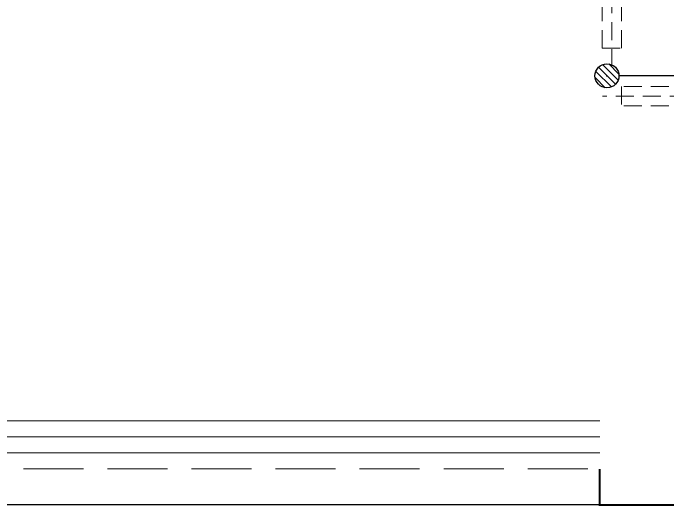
# Model space of a CAD drawing. Extents: x 5031545 to 5313844, y -886381 to -283477.
# Drawn here: x 5287299 to 5290025, y -787618 to -785568 of the extents above; entities that cross this region are included whole.
import ezdxf

# ---------------------------------------------------------------- set-up
doc = ezdxf.new("R2010")
doc.units = 0
doc.header["$LTSCALE"] = 1000
doc.header["$MEASUREMENT"] = 0
doc.linetypes.add('DASH', pattern=[0.35, 0.25, -0.1])
doc.linetypes.add('HIDDEN', pattern=[0.375, 0.25, -0.125])
doc.layers.get('0').update_dxf_attribs({"linetype": 'CONTINUOUS'})
for name, color, linetype in [('$RECOVER_210609100354-0', 7, 'CONTINUOUS'), ('$RECOVER_210609100354-73', 7, 'CONTINUOUS'), ('LVTRY', 252, 'CONTINUOUS'), ('看线', 185, 'CONTINUOUS')]:
    doc.layers.add(name, color=color, linetype=linetype)
for name, color, linetype, lineweight in [('平面-栏杆', 56, 'CONTINUOUS', 15), ('平面-看线', 252, 'CONTINUOUS', 15), ('平面-空调室内机', 176, 'CONTINUOUS', 9), ('平面-空调预留孔', 252, 'CONTINUOUS', 15)]:
    doc.layers.add(name, color=color, linetype=linetype, lineweight=lineweight)

# ---------------------------------------------------------------- blocks, each defined once
blk = doc.blocks.new('dongkong')
at = {"layer": '平面-空调预留孔', "color": 8, "linetype": 'HIDDEN', "ltscale": 0.3}
for p, q in [((-603796, 210899.9), (-603796, 210431.5)), ((-603836, 210821), (-603836, 210510.8)), ((-603836, 210821), (-603756, 210821)), ((-603756, 210821), (-603756, 210510.8))]:
    blk.add_line(p, q, dxfattribs=at)
blk.add_lwpolyline([(-603756, 210510.8), (-603836, 210510.8)], dxfattribs=at)
blk = doc.blocks.new('$lvtry$00000171')
for p, q in [((-74.2, 10.6), (-10.6, 74.2)), ((-69.8, -27.4), (27.4, 69.8)), ((-53, -53), (53, 53)), ((-27.4, -69.8), (69.8, 27.4)), ((10.6, -74.2), (74.2, -10.6))]:
    blk.add_line(p, q)
blk.add_circle((0, 0), 75)
blk.add_point((0, 0))
blk = doc.blocks.new('A$C547B2CCF')
at = {"layer": '$RECOVER_210609100354-0', "color": 252, "const_width": 8}
blk.add_lwpolyline([(46300, 1900), (46300, 1750), (45150, 1750), (45150, 1900)], dxfattribs=at)
at = {"layer": '$RECOVER_210609100354-73', "color": 252, "ltscale": 0.1}
blk.add_line((45570, 3535), (45230, 3535), dxfattribs=at)
at = {"layer": '平面-栏杆', "color": 252}
for points in [[(40650, 2033.3), (45150, 2033.3)], [(40650, 1966.7), (45150, 1966.7)]]:
    blk.add_lwpolyline(points, dxfattribs=at)
at = {"layer": '平面-看线', "color": 252}
blk.add_lwpolyline([(40650, 2100), (45150, 2100)], dxfattribs=at)
at = {"layer": '平面-看线', "color": 252, "linetype": 'DASH'}
blk.add_lwpolyline([(40650, 1900), (45150, 1900)], dxfattribs=at)
at = {"layer": '看线', "color": 252, "ltscale": 0.5}
blk.add_lwpolyline([(45150, 1750), (40650, 1750)], dxfattribs=at)
at = {"layer": 'LVTRY', "color": 252, "xscale": 0.6666666667107825, "yscale": 0.6666666667107825, "rotation": 269.9999999939778}
blk.add_blockref('$lvtry$00000171', (45180, 3535), dxfattribs=at)
at = {"layer": '平面-空调室内机', "color": 252, "ltscale": 0.3, "xscale": -1}
for p, rotation in [((648996, 214470.8), 180), ((-165270.7, 607246), 270)]:
    blk.add_blockref('dongkong', p, dxfattribs=dict(at, rotation=rotation))

msp = doc.modelspace()

# ---------------------------------------------------------------- block references
at = {"color": 2}
msp.add_blockref('A$C547B2CCF', (5244591.5, -789363.8), dxfattribs=at)

doc.saveas('drawing.dxf')
